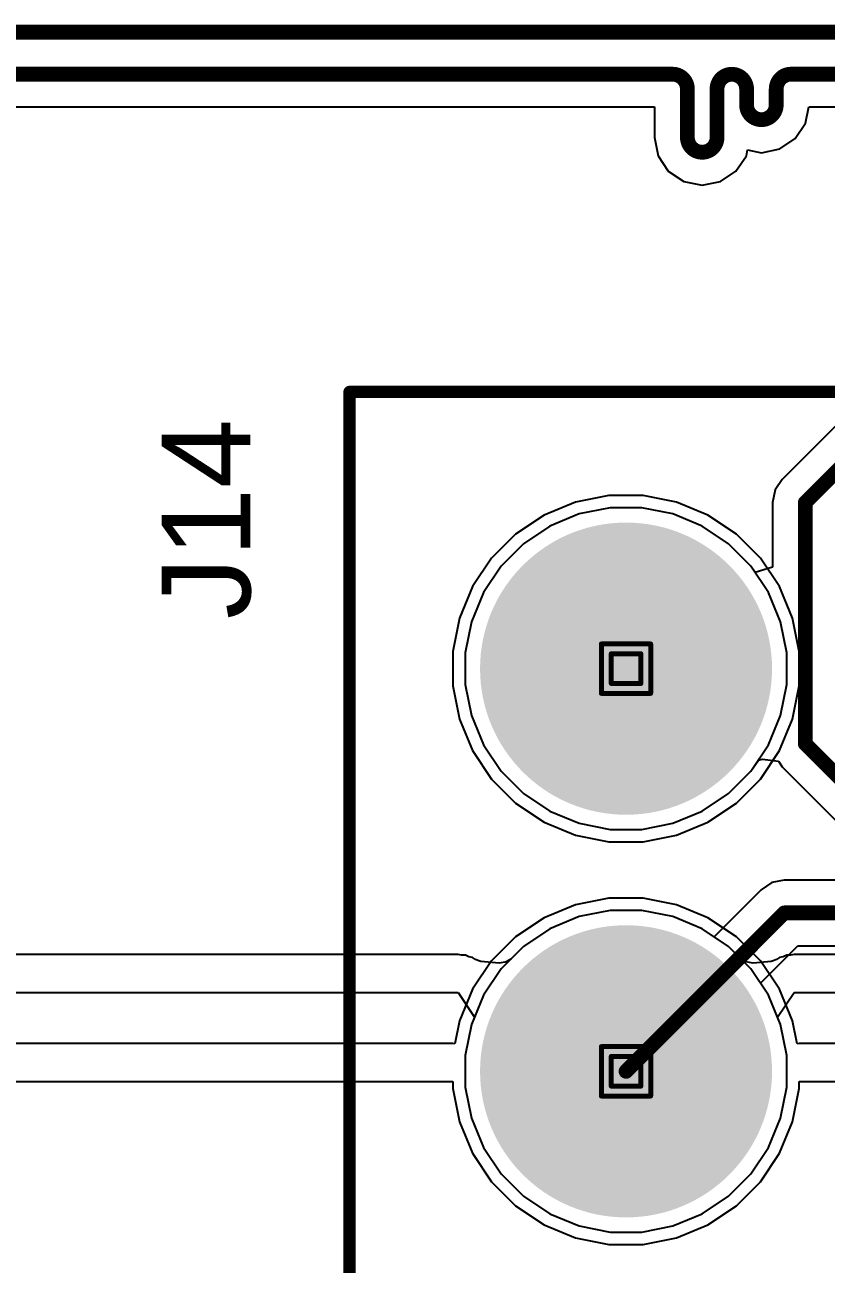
# Model space of a CAD drawing. Header units: inches. Extents: x 0 to 5379, y 0 to 5429.
# Drawn here: x 93.56 to 101.81, y 7.24 to 19.98 of the extents above; entities that cross this region are included whole.
import ezdxf

# ---------------------------------------------------------------- set-up
doc = ezdxf.new("R2010")
doc.units = ezdxf.units.IN
for name, color, linetype in [('Bottom Layer', 5, 'Continuous'), ('Bottom Solder', 6, 'Continuous'), ('Drill Drawing', 1, 'Continuous'), ('GND01', 16, 'Continuous'), ('GND02', 76, 'Continuous'), ('Multi-Layer', 9, 'Continuous'), ('Pad Holes', 156, 'Continuous'), ('PWR', 156, 'Continuous'), ('SIG 01', 90, 'Continuous'), ('Top Layer', 1, 'Continuous'), ('Top Overlay', 2, 'Continuous'), ('Top Solder', 216, 'Continuous')]:
    doc.layers.add(name, color=color, linetype=linetype)
doc.styles.add('Arial', font='', dxfattribs={"height": 0.2})
doc.styles.get('Arial').set_extended_font_data('Arial')

# ---------------------------------------------------------------- blocks, each defined once
blk = doc.blocks.new('1_770182_0_5')
at = {"layer": 'Bottom Layer'}
h = blk.add_hatch(color=5, dxfattribs=at)
edge = h.paths.add_edge_path()
edge.add_arc((-6.365, 4.14), 1.4, 0, 360)
h = blk.add_hatch(color=5, dxfattribs=at)
edge = h.paths.add_edge_path()
edge.add_arc((-6.365, 0), 1.4, 0, 360)
at = {"layer": 'Bottom Solder'}
h = blk.add_hatch(color=6, dxfattribs=at)
edge = h.paths.add_edge_path()
edge.add_arc((-6.365, 4.14), 1.502, 0, 360)
h = blk.add_hatch(color=6, dxfattribs=at)
edge = h.paths.add_edge_path()
edge.add_arc((-6.365, 0), 1.502, 0, 360)
at = {"layer": 'GND01'}
h = blk.add_hatch(color=16, dxfattribs=at)
edge = h.paths.add_edge_path()
edge.add_arc((-6.365, 4.14), 1.4, 0, 360)
h = blk.add_hatch(color=16, dxfattribs=at)
edge = h.paths.add_edge_path()
edge.add_arc((-6.365, 0), 1.4, 0, 360)
at = {"layer": 'GND02'}
h = blk.add_hatch(color=76, dxfattribs=at)
edge = h.paths.add_edge_path()
edge.add_arc((-6.365, 4.14), 1.4, 0, 360)
h = blk.add_hatch(color=76, dxfattribs=at)
edge = h.paths.add_edge_path()
edge.add_arc((-6.365, 0), 1.4, 0, 360)
at = {"layer": 'Multi-Layer'}
h = blk.add_hatch(color=9, dxfattribs=at)
edge = h.paths.add_edge_path()
edge.add_arc((-6.365, 4.14), 1.4, 0, 360)
h = blk.add_hatch(color=9, dxfattribs=at)
edge = h.paths.add_edge_path()
edge.add_arc((-6.365, 0), 1.4, 0, 360)
at = {"layer": 'Pad Holes'}
h = blk.add_hatch(color=7, dxfattribs=at)
edge = h.paths.add_edge_path()
edge.add_arc((-6.365, 4.14), 0.7, 0, 360)
h = blk.add_hatch(color=7, dxfattribs=at)
edge = h.paths.add_edge_path()
edge.add_arc((-6.365, 0), 0.7, 0, 360)
at = {"layer": 'PWR'}
h = blk.add_hatch(color=156, dxfattribs=at)
edge = h.paths.add_edge_path()
edge.add_arc((-6.365, 4.14), 1.4, 0, 360)
h = blk.add_hatch(color=156, dxfattribs=at)
edge = h.paths.add_edge_path()
edge.add_arc((-6.365, 0), 1.4, 0, 360)
at = {"layer": 'SIG 01'}
h = blk.add_hatch(color=90, dxfattribs=at)
edge = h.paths.add_edge_path()
edge.add_arc((-6.365, 4.14), 1.4, 0, 360)
h = blk.add_hatch(color=90, dxfattribs=at)
edge = h.paths.add_edge_path()
edge.add_arc((-6.365, 0), 1.4, 0, 360)
at = {"layer": 'Top Layer'}
h = blk.add_hatch(color=1, dxfattribs=at)
edge = h.paths.add_edge_path()
edge.add_arc((-6.365, 4.14), 1.4, 0, 360)
h = blk.add_hatch(color=1, dxfattribs=at)
edge = h.paths.add_edge_path()
edge.add_arc((-6.365, 0), 1.4, 0, 360)
at = {"layer": 'Top Solder'}
h = blk.add_hatch(color=216, dxfattribs=at)
edge = h.paths.add_edge_path()
edge.add_arc((-6.365, 4.14), 1.502, 0, 360)
h = blk.add_hatch(color=216, dxfattribs=at)
edge = h.paths.add_edge_path()
edge.add_arc((-6.365, 0), 1.502, 0, 360)
at = {"layer": 'Top Overlay'}
for points in [[(-9.21, -2.82, 0.127, 0.127, 0), (-9.21, 6.985, 0.127, 0.127, 0)], [(-9.21, 6.985, 0.127, 0.127, 0), (-3.697, 6.985, 0.127, 0.127, 0)]]:
    blk.add_lwpolyline(points, format="xyseb", dxfattribs=at)
blk.add_lwpolyline([(-9.242, 6.985, 0.0635, 0.0635, 1), (-9.178, 6.985, 0.0635, 0.0635, 1)], format="xyseb", close=True, dxfattribs=at)
blk.add_lwpolyline([(-9.242, 6.985, 0.0635, 0.0635, 1), (-9.178, 6.985, 0.0635, 0.0635, 1)], format="xyseb", close=True, dxfattribs=at)

msp = doc.modelspace()

# ---------------------------------------------------------------- linework, layer by layer
at = {"layer": 'Bottom Layer'}
for p, q in [((99.267, 14.952), (98.966, 14.827)), ((99.587, 15.015), (99.267, 14.952)), ((99.913, 15.015), (99.587, 15.015)), ((100.232, 14.952), (99.913, 15.015)), ((100.533, 14.827), (100.232, 14.952)), ((98.966, 14.827), (98.695, 14.646)), ((100.804, 14.646), (100.533, 14.827)), ((98.695, 14.646), (98.465, 14.416)), ((101.035, 14.416), (100.804, 14.646)), ((98.465, 14.416), (98.284, 14.145)), ((101.216, 14.145), (101.035, 14.416)), ((98.284, 14.145), (98.159, 13.844)), ((101.34, 13.844), (101.216, 14.145)), ((98.159, 13.844), (98.096, 13.524)), ((101.404, 13.524), (101.34, 13.844)), ((98.096, 13.524), (98.096, 13.198)), ((101.404, 13.198), (101.404, 13.524)), ((98.096, 13.198), (98.159, 12.879)), ((101.34, 12.879), (101.404, 13.198)), ((98.159, 12.879), (98.284, 12.578)), ((101.216, 12.578), (101.34, 12.879)), ((98.284, 12.578), (98.465, 12.307)), ((101.035, 12.307), (101.216, 12.578)), ((98.465, 12.307), (98.695, 12.076)), ((100.804, 12.076), (101.035, 12.307)), ((98.695, 12.076), (98.966, 11.895)), ((100.533, 11.895), (100.804, 12.076)), ((98.966, 11.895), (99.267, 11.771)), ((100.232, 11.771), (100.533, 11.895)), ((99.267, 11.771), (99.587, 11.707)), ((99.913, 11.707), (100.232, 11.771)), ((99.587, 11.707), (99.913, 11.707)), ((99.587, 10.875), (99.267, 10.812)), ((99.913, 10.875), (99.587, 10.875)), ((100.232, 10.812), (99.913, 10.875)), ((99.267, 10.812), (98.966, 10.687)), ((100.533, 10.687), (100.232, 10.812)), ((98.966, 10.687), (98.695, 10.506)), ((100.804, 10.506), (100.533, 10.687)), ((98.695, 10.506), (98.465, 10.276)), ((101.035, 10.276), (100.804, 10.506)), ((98.465, 10.276), (98.284, 10.005)), ((101.216, 10.005), (101.035, 10.276)), ((98.284, 10.005), (98.159, 9.704)), ((101.34, 9.704), (101.216, 10.005)), ((98.159, 9.704), (98.096, 9.384)), ((101.404, 9.384), (101.34, 9.704)), ((98.096, 9.384), (98.096, 9.058)), ((101.404, 9.058), (101.404, 9.384)), ((98.096, 9.058), (98.159, 8.739)), ((101.34, 8.739), (101.404, 9.058)), ((98.159, 8.739), (98.284, 8.438)), ((101.216, 8.438), (101.34, 8.739)), ((98.284, 8.438), (98.465, 8.167)), ((101.035, 8.167), (101.216, 8.438)), ((98.465, 8.167), (98.695, 7.936)), ((100.804, 7.936), (101.035, 8.167)), ((98.695, 7.936), (98.966, 7.755)), ((100.533, 7.755), (100.804, 7.936)), ((98.966, 7.755), (99.267, 7.631)), ((100.232, 7.631), (100.533, 7.755)), ((99.267, 7.631), (99.587, 7.567)), ((99.587, 7.567), (99.913, 7.567)), ((99.913, 7.567), (100.232, 7.631))]:
    msp.add_line(p, q, dxfattribs=at)
at = {"layer": 'Drill Drawing'}
for points in [[(99.496, 13.615, 0.0508, 0.0508, 0), (100.004, 13.615, 0.0508, 0.0508, 0)], [(99.496, 13.107, 0.0508, 0.0508, 0), (99.496, 13.615, 0.0508, 0.0508, 0)], [(100.004, 13.107, 0.0508, 0.0508, 0), (100.004, 13.615, 0.0508, 0.0508, 0)], [(99.597, 13.514, 0.0508, 0.0508, 0), (99.902, 13.514, 0.0508, 0.0508, 0)], [(99.597, 13.209, 0.0508, 0.0508, 0), (99.597, 13.514, 0.0508, 0.0508, 0)], [(99.902, 13.209, 0.0508, 0.0508, 0), (99.902, 13.514, 0.0508, 0.0508, 0)], [(99.496, 13.107, 0.0508, 0.0508, 0), (100.004, 13.107, 0.0508, 0.0508, 0)], [(99.597, 13.209, 0.0508, 0.0508, 0), (99.902, 13.209, 0.0508, 0.0508, 0)], [(99.496, 9.475, 0.0508, 0.0508, 0), (100.004, 9.475, 0.0508, 0.0508, 0)], [(99.496, 8.967, 0.0508, 0.0508, 0), (99.496, 9.475, 0.0508, 0.0508, 0)], [(100.004, 8.967, 0.0508, 0.0508, 0), (100.004, 9.475, 0.0508, 0.0508, 0)], [(99.597, 9.374, 0.0508, 0.0508, 0), (99.902, 9.374, 0.0508, 0.0508, 0)], [(99.597, 9.069, 0.0508, 0.0508, 0), (99.597, 9.374, 0.0508, 0.0508, 0)], [(99.902, 9.069, 0.0508, 0.0508, 0), (99.902, 9.374, 0.0508, 0.0508, 0)], [(99.597, 9.069, 0.0508, 0.0508, 0), (99.902, 9.069, 0.0508, 0.0508, 0)], [(99.496, 8.967, 0.0508, 0.0508, 0), (100.004, 8.967, 0.0508, 0.0508, 0)]]:
    msp.add_lwpolyline(points, format="xyseb", dxfattribs=at)
for points in [[(99.483, 13.615, 0.0254, 0.0254, 1), (99.508, 13.615, 0.0254, 0.0254, 1)], [(99.483, 13.615, 0.0254, 0.0254, 1), (99.508, 13.615, 0.0254, 0.0254, 1)], [(99.991, 13.615, 0.0254, 0.0254, 1), (100.016, 13.615, 0.0254, 0.0254, 1)], [(99.991, 13.615, 0.0254, 0.0254, 1), (100.016, 13.615, 0.0254, 0.0254, 1)], [(99.585, 13.514, 0.0254, 0.0254, 1), (99.61, 13.514, 0.0254, 0.0254, 1)], [(99.585, 13.514, 0.0254, 0.0254, 1), (99.61, 13.514, 0.0254, 0.0254, 1)], [(99.889, 13.514, 0.0254, 0.0254, 1), (99.915, 13.514, 0.0254, 0.0254, 1)], [(99.889, 13.514, 0.0254, 0.0254, 1), (99.915, 13.514, 0.0254, 0.0254, 1)], [(99.483, 13.107, 0.0254, 0.0254, 1), (99.508, 13.107, 0.0254, 0.0254, 1)], [(99.483, 13.107, 0.0254, 0.0254, 1), (99.508, 13.107, 0.0254, 0.0254, 1)], [(99.585, 13.209, 0.0254, 0.0254, 1), (99.61, 13.209, 0.0254, 0.0254, 1)], [(99.585, 13.209, 0.0254, 0.0254, 1), (99.61, 13.209, 0.0254, 0.0254, 1)], [(99.889, 13.209, 0.0254, 0.0254, 1), (99.915, 13.209, 0.0254, 0.0254, 1)], [(99.889, 13.209, 0.0254, 0.0254, 1), (99.915, 13.209, 0.0254, 0.0254, 1)], [(99.991, 13.107, 0.0254, 0.0254, 1), (100.016, 13.107, 0.0254, 0.0254, 1)], [(99.991, 13.107, 0.0254, 0.0254, 1), (100.016, 13.107, 0.0254, 0.0254, 1)], [(99.483, 9.475, 0.0254, 0.0254, 1), (99.508, 9.475, 0.0254, 0.0254, 1)], [(99.483, 9.475, 0.0254, 0.0254, 1), (99.508, 9.475, 0.0254, 0.0254, 1)], [(99.991, 9.475, 0.0254, 0.0254, 1), (100.016, 9.475, 0.0254, 0.0254, 1)], [(99.991, 9.475, 0.0254, 0.0254, 1), (100.016, 9.475, 0.0254, 0.0254, 1)], [(99.585, 9.374, 0.0254, 0.0254, 1), (99.61, 9.374, 0.0254, 0.0254, 1)], [(99.585, 9.374, 0.0254, 0.0254, 1), (99.61, 9.374, 0.0254, 0.0254, 1)], [(99.889, 9.374, 0.0254, 0.0254, 1), (99.915, 9.374, 0.0254, 0.0254, 1)], [(99.889, 9.374, 0.0254, 0.0254, 1), (99.915, 9.374, 0.0254, 0.0254, 1)], [(99.585, 9.069, 0.0254, 0.0254, 1), (99.61, 9.069, 0.0254, 0.0254, 1)], [(99.585, 9.069, 0.0254, 0.0254, 1), (99.61, 9.069, 0.0254, 0.0254, 1)], [(99.889, 9.069, 0.0254, 0.0254, 1), (99.915, 9.069, 0.0254, 0.0254, 1)], [(99.889, 9.069, 0.0254, 0.0254, 1), (99.915, 9.069, 0.0254, 0.0254, 1)], [(99.483, 8.967, 0.0254, 0.0254, 1), (99.508, 8.967, 0.0254, 0.0254, 1)], [(99.483, 8.967, 0.0254, 0.0254, 1), (99.508, 8.967, 0.0254, 0.0254, 1)], [(99.991, 8.967, 0.0254, 0.0254, 1), (100.016, 8.967, 0.0254, 0.0254, 1)], [(99.991, 8.967, 0.0254, 0.0254, 1), (100.016, 8.967, 0.0254, 0.0254, 1)]]:
    msp.add_lwpolyline(points, format="xyseb", close=True, dxfattribs=at)
at = {"layer": 'GND01'}
for p, q in [((99.267, 14.952), (98.966, 14.827)), ((99.587, 15.015), (99.267, 14.952)), ((99.913, 15.015), (99.587, 15.015)), ((100.232, 14.952), (99.913, 15.015)), ((100.533, 14.827), (100.232, 14.952)), ((98.966, 14.827), (98.695, 14.646)), ((100.804, 14.646), (100.533, 14.827)), ((98.695, 14.646), (98.465, 14.416)), ((101.035, 14.416), (100.804, 14.646)), ((98.465, 14.416), (98.284, 14.145)), ((101.216, 14.145), (101.035, 14.416)), ((98.284, 14.145), (98.159, 13.844)), ((101.34, 13.844), (101.216, 14.145)), ((98.159, 13.844), (98.096, 13.524)), ((101.404, 13.524), (101.34, 13.844)), ((98.096, 13.524), (98.096, 13.198)), ((101.404, 13.198), (101.404, 13.524)), ((98.096, 13.198), (98.159, 12.879)), ((101.34, 12.879), (101.404, 13.198)), ((98.159, 12.879), (98.284, 12.578)), ((101.216, 12.578), (101.34, 12.879)), ((98.284, 12.578), (98.465, 12.307)), ((101.035, 12.307), (101.216, 12.578)), ((98.465, 12.307), (98.695, 12.076)), ((100.804, 12.076), (101.035, 12.307)), ((98.695, 12.076), (98.966, 11.895)), ((100.533, 11.895), (100.804, 12.076)), ((98.966, 11.895), (99.267, 11.771)), ((100.232, 11.771), (100.533, 11.895)), ((99.267, 11.771), (99.587, 11.707)), ((99.913, 11.707), (100.232, 11.771)), ((99.587, 11.707), (99.913, 11.707)), ((99.587, 10.875), (99.267, 10.812)), ((99.913, 10.875), (99.587, 10.875)), ((100.232, 10.812), (99.913, 10.875)), ((99.267, 10.812), (98.966, 10.687)), ((100.533, 10.687), (100.232, 10.812)), ((98.966, 10.687), (98.695, 10.506)), ((100.804, 10.506), (100.533, 10.687)), ((98.695, 10.506), (98.465, 10.276)), ((101.035, 10.276), (100.804, 10.506)), ((98.465, 10.276), (98.284, 10.005)), ((101.216, 10.005), (101.035, 10.276)), ((98.284, 10.005), (98.159, 9.704)), ((101.34, 9.704), (101.216, 10.005)), ((98.159, 9.704), (98.096, 9.384)), ((101.404, 9.384), (101.34, 9.704)), ((98.096, 9.384), (98.096, 9.058)), ((101.404, 9.058), (101.404, 9.384)), ((98.096, 9.058), (98.159, 8.739)), ((101.34, 8.739), (101.404, 9.058)), ((98.159, 8.739), (98.284, 8.438)), ((101.216, 8.438), (101.34, 8.739)), ((98.284, 8.438), (98.465, 8.167)), ((101.035, 8.167), (101.216, 8.438)), ((98.465, 8.167), (98.695, 7.936)), ((100.804, 7.936), (101.035, 8.167)), ((98.695, 7.936), (98.966, 7.755)), ((100.533, 7.755), (100.804, 7.936)), ((98.966, 7.755), (99.267, 7.631)), ((100.232, 7.631), (100.533, 7.755)), ((99.267, 7.631), (99.587, 7.567)), ((99.587, 7.567), (99.913, 7.567)), ((99.913, 7.567), (100.232, 7.631))]:
    msp.add_line(p, q, dxfattribs=at)
at = {"layer": 'GND02'}
for p, q in [((99.267, 14.952), (98.966, 14.827)), ((99.587, 15.015), (99.267, 14.952)), ((99.913, 15.015), (99.587, 15.015)), ((100.232, 14.952), (99.913, 15.015)), ((100.533, 14.827), (100.232, 14.952)), ((98.966, 14.827), (98.695, 14.646)), ((100.804, 14.646), (100.533, 14.827)), ((98.695, 14.646), (98.465, 14.416)), ((101.035, 14.416), (100.804, 14.646)), ((98.465, 14.416), (98.284, 14.145)), ((101.216, 14.145), (101.035, 14.416)), ((98.284, 14.145), (98.159, 13.844)), ((101.34, 13.844), (101.216, 14.145)), ((98.159, 13.844), (98.096, 13.524)), ((101.404, 13.524), (101.34, 13.844)), ((98.096, 13.524), (98.096, 13.198)), ((101.404, 13.198), (101.404, 13.524)), ((98.096, 13.198), (98.159, 12.879)), ((101.34, 12.879), (101.404, 13.198)), ((98.159, 12.879), (98.284, 12.578)), ((101.216, 12.578), (101.34, 12.879)), ((98.284, 12.578), (98.465, 12.307)), ((101.035, 12.307), (101.216, 12.578)), ((98.465, 12.307), (98.695, 12.076)), ((100.804, 12.076), (101.035, 12.307)), ((98.695, 12.076), (98.966, 11.895)), ((100.533, 11.895), (100.804, 12.076)), ((98.966, 11.895), (99.267, 11.771)), ((100.232, 11.771), (100.533, 11.895)), ((99.267, 11.771), (99.587, 11.707)), ((99.913, 11.707), (100.232, 11.771)), ((99.587, 11.707), (99.913, 11.707)), ((99.587, 10.875), (99.267, 10.812)), ((99.913, 10.875), (99.587, 10.875)), ((100.232, 10.812), (99.913, 10.875)), ((99.267, 10.812), (98.966, 10.687)), ((100.533, 10.687), (100.232, 10.812)), ((98.966, 10.687), (98.695, 10.506)), ((100.804, 10.506), (100.533, 10.687)), ((98.695, 10.506), (98.465, 10.276)), ((101.035, 10.276), (100.804, 10.506)), ((98.465, 10.276), (98.284, 10.005)), ((101.216, 10.005), (101.035, 10.276)), ((98.284, 10.005), (98.159, 9.704)), ((101.34, 9.704), (101.216, 10.005)), ((98.159, 9.704), (98.096, 9.384)), ((101.404, 9.384), (101.34, 9.704)), ((98.096, 9.384), (98.096, 9.058)), ((101.404, 9.058), (101.404, 9.384)), ((98.096, 9.058), (98.159, 8.739)), ((101.34, 8.739), (101.404, 9.058)), ((98.159, 8.739), (98.284, 8.438)), ((101.216, 8.438), (101.34, 8.739)), ((98.284, 8.438), (98.465, 8.167)), ((101.035, 8.167), (101.216, 8.438)), ((98.465, 8.167), (98.695, 7.936)), ((100.804, 7.936), (101.035, 8.167)), ((98.695, 7.936), (98.966, 7.755)), ((100.533, 7.755), (100.804, 7.936)), ((98.966, 7.755), (99.267, 7.631)), ((100.232, 7.631), (100.533, 7.755)), ((99.267, 7.631), (99.587, 7.567)), ((99.587, 7.567), (99.913, 7.567)), ((99.913, 7.567), (100.232, 7.631))]:
    msp.add_line(p, q, dxfattribs=at)
at = {"layer": 'PWR'}
for p, q in [((99.267, 14.952), (98.966, 14.827)), ((99.587, 15.015), (99.267, 14.952)), ((99.913, 15.015), (99.587, 15.015)), ((100.232, 14.952), (99.913, 15.015)), ((100.533, 14.827), (100.232, 14.952)), ((98.966, 14.827), (98.695, 14.646)), ((100.804, 14.646), (100.533, 14.827)), ((98.695, 14.646), (98.465, 14.416)), ((101.035, 14.416), (100.804, 14.646)), ((98.465, 14.416), (98.284, 14.145)), ((101.216, 14.145), (101.035, 14.416)), ((98.284, 14.145), (98.159, 13.844)), ((101.34, 13.844), (101.216, 14.145)), ((98.159, 13.844), (98.096, 13.524)), ((101.404, 13.524), (101.34, 13.844)), ((98.096, 13.524), (98.096, 13.198)), ((101.404, 13.198), (101.404, 13.524)), ((98.096, 13.198), (98.159, 12.879)), ((101.34, 12.879), (101.404, 13.198)), ((98.159, 12.879), (98.284, 12.578)), ((101.216, 12.578), (101.34, 12.879)), ((98.284, 12.578), (98.465, 12.307)), ((101.035, 12.307), (101.216, 12.578)), ((98.465, 12.307), (98.695, 12.076)), ((100.804, 12.076), (101.035, 12.307)), ((98.695, 12.076), (98.966, 11.895)), ((100.533, 11.895), (100.804, 12.076)), ((98.966, 11.895), (99.267, 11.771)), ((100.232, 11.771), (100.533, 11.895)), ((99.267, 11.771), (99.587, 11.707)), ((99.913, 11.707), (100.232, 11.771)), ((99.587, 11.707), (99.913, 11.707)), ((99.587, 10.875), (99.267, 10.812)), ((99.913, 10.875), (99.587, 10.875)), ((100.232, 10.812), (99.913, 10.875)), ((99.267, 10.812), (98.966, 10.687)), ((100.533, 10.687), (100.232, 10.812)), ((98.966, 10.687), (98.695, 10.506)), ((100.804, 10.506), (100.533, 10.687)), ((98.695, 10.506), (98.565, 10.375)), ((100.935, 10.375), (100.804, 10.506)), ((98.021, 10.421), (67.364, 10.421)), ((98.058, 10.414), (98.021, 10.421)), ((98.097, 10.414), (98.058, 10.414)), ((98.132, 10.399), (98.097, 10.414)), ((98.17, 10.392), (98.132, 10.399)), ((98.201, 10.371), (98.17, 10.392)), ((98.237, 10.356), (98.201, 10.371)), ((98.255, 10.349), (98.237, 10.356)), ((98.443, 10.334), (98.255, 10.349)), ((98.507, 10.345), (98.443, 10.334)), ((98.523, 10.351), (98.507, 10.345)), ((98.565, 10.375), (98.523, 10.351)), ((100.984, 10.347), (100.935, 10.375)), ((101.057, 10.334), (100.984, 10.347)), ((101.244, 10.349), (101.057, 10.334)), ((101.263, 10.356), (101.244, 10.349)), ((101.298, 10.371), (101.263, 10.356)), ((101.33, 10.392), (101.298, 10.371)), ((101.368, 10.399), (101.33, 10.392)), ((101.403, 10.414), (101.368, 10.399)), ((101.441, 10.414), (101.403, 10.414)), ((101.479, 10.421), (101.441, 10.414)), ((102.161, 10.421), (101.479, 10.421)), ((67.203, 10.033), (98.021, 10.033)), ((98.021, 10.033), (98.191, 9.779)), ((101.309, 9.779), (101.479, 10.033)), ((101.479, 10.033), (102.161, 10.033)), ((98.159, 9.704), (98.096, 9.384)), ((98.191, 9.779), (98.159, 9.704)), ((101.34, 9.704), (101.309, 9.779)), ((101.404, 9.384), (101.34, 9.704)), ((98.096, 9.384), (98.096, 9.058)), ((101.404, 9.058), (101.404, 9.384)), ((98.096, 9.058), (98.159, 8.739)), ((101.34, 8.739), (101.404, 9.058)), ((98.159, 8.739), (98.284, 8.438)), ((101.216, 8.438), (101.34, 8.739)), ((98.284, 8.438), (98.465, 8.167)), ((101.035, 8.167), (101.216, 8.438)), ((98.465, 8.167), (98.695, 7.936)), ((100.804, 7.936), (101.035, 8.167)), ((98.695, 7.936), (98.966, 7.755)), ((100.533, 7.755), (100.804, 7.936)), ((98.966, 7.755), (99.267, 7.631)), ((100.232, 7.631), (100.533, 7.755)), ((99.267, 7.631), (99.587, 7.567)), ((99.587, 7.567), (99.913, 7.567)), ((99.913, 7.567), (100.232, 7.631))]:
    msp.add_line(p, q, dxfattribs=at)
at = {"layer": 'SIG 01'}
for p, q in [((99.23, 15.074), (98.906, 14.939)), ((99.574, 15.142), (99.23, 15.074)), ((99.925, 15.142), (99.574, 15.142)), ((100.269, 15.074), (99.925, 15.142)), ((100.593, 14.939), (100.269, 15.074)), ((98.906, 14.939), (98.614, 14.745)), ((100.885, 14.745), (100.593, 14.939)), ((98.614, 14.745), (98.366, 14.497)), ((101.133, 14.497), (100.885, 14.745)), ((98.366, 14.497), (98.171, 14.205)), ((101.328, 14.205), (101.133, 14.497)), ((98.171, 14.205), (98.037, 13.881)), ((101.462, 13.881), (101.328, 14.205)), ((98.037, 13.881), (97.969, 13.537)), ((101.531, 13.537), (101.462, 13.881)), ((97.969, 13.537), (97.969, 13.186)), ((101.531, 13.186), (101.531, 13.537)), ((97.969, 13.186), (98.037, 12.842)), ((101.462, 12.842), (101.531, 13.186)), ((98.037, 12.842), (98.171, 12.518)), ((101.328, 12.518), (101.462, 12.842)), ((98.171, 12.518), (98.366, 12.226)), ((101.133, 12.226), (101.328, 12.518)), ((98.366, 12.226), (98.614, 11.978)), ((100.885, 11.978), (101.133, 12.226)), ((98.614, 11.978), (98.906, 11.783)), ((100.593, 11.783), (100.885, 11.978)), ((98.906, 11.783), (99.23, 11.649)), ((100.269, 11.649), (100.593, 11.783)), ((99.23, 11.649), (99.574, 11.58)), ((99.925, 11.58), (100.269, 11.649)), ((99.574, 11.58), (99.925, 11.58)), ((99.574, 11.002), (99.23, 10.934)), ((99.925, 11.002), (99.574, 11.002)), ((100.269, 10.934), (99.925, 11.002)), ((99.23, 10.934), (98.906, 10.799)), ((100.593, 10.799), (100.269, 10.934)), ((98.906, 10.799), (98.614, 10.605)), ((100.885, 10.605), (100.593, 10.799)), ((98.614, 10.605), (98.366, 10.357)), ((101.133, 10.357), (100.885, 10.605)), ((98.366, 10.357), (98.171, 10.065)), ((101.328, 10.065), (101.133, 10.357)), ((98.171, 10.065), (98.037, 9.741)), ((101.462, 9.741), (101.328, 10.065)), ((98.037, 9.741), (97.99, 9.503)), ((101.51, 9.503), (101.462, 9.741)), ((97.969, 9.507), (58.534, 9.507)), ((97.99, 9.503), (97.969, 9.507)), ((101.531, 9.507), (101.51, 9.503)), ((102.071, 9.507), (101.531, 9.507)), ((58.514, 9.118), (97.969, 9.118)), ((97.969, 9.118), (97.969, 9.046)), ((101.531, 9.046), (101.531, 9.118)), ((101.531, 9.118), (102.071, 9.118)), ((97.969, 9.046), (98.037, 8.702)), ((101.462, 8.702), (101.531, 9.046)), ((98.037, 8.702), (98.171, 8.378)), ((101.328, 8.378), (101.462, 8.702)), ((98.171, 8.378), (98.366, 8.086)), ((101.133, 8.086), (101.328, 8.378)), ((98.366, 8.086), (98.614, 7.838)), ((100.885, 7.838), (101.133, 8.086)), ((98.614, 7.838), (98.906, 7.643)), ((100.593, 7.643), (100.885, 7.838)), ((98.906, 7.643), (99.23, 7.509)), ((100.269, 7.509), (100.593, 7.643)), ((99.23, 7.509), (99.574, 7.44)), ((99.574, 7.44), (99.925, 7.44)), ((99.925, 7.44), (100.269, 7.509))]:
    msp.add_line(p, q, dxfattribs=at)
at = {"layer": 'Top Layer'}
for p, q in [((91.684, 19.136), (100.044, 19.136)), ((100.044, 19.136), (100.044, 18.823)), ((101.597, 18.97), (101.63, 19.136)), ((101.63, 19.136), (102.276, 19.136)), ((101.491, 18.811), (101.597, 18.97)), ((100.044, 18.823), (100.041, 18.823)), ((100.041, 18.823), (100.079, 18.634)), ((101.331, 18.704), (101.491, 18.811)), ((100.079, 18.634), (100.185, 18.475)), ((100.881, 18.475), (100.988, 18.634)), ((100.988, 18.634), (101, 18.695)), ((101, 18.695), (101.143, 18.666)), ((101.143, 18.666), (101.331, 18.704)), ((100.185, 18.475), (100.345, 18.368)), ((100.345, 18.368), (100.533, 18.331)), ((100.533, 18.331), (100.722, 18.368)), ((100.722, 18.368), (100.881, 18.475)), ((103.337, 17.289), (101.356, 15.307)), ((101.356, 15.307), (101.283, 15.198)), ((101.283, 15.198), (101.257, 15.069)), ((101.257, 15.069), (101.257, 14.403)), ((99.267, 14.952), (98.966, 14.827)), ((99.587, 15.015), (99.267, 14.952)), ((99.913, 15.015), (99.587, 15.015)), ((100.232, 14.952), (99.913, 15.015)), ((100.533, 14.827), (100.232, 14.952)), ((98.966, 14.827), (98.695, 14.646)), ((100.804, 14.646), (100.533, 14.827)), ((98.695, 14.646), (98.465, 14.416)), ((101.035, 14.416), (100.804, 14.646)), ((98.465, 14.416), (98.284, 14.145)), ((101.079, 14.349), (101.035, 14.416)), ((101.257, 14.403), (101.079, 14.349)), ((98.284, 14.145), (98.159, 13.844)), ((98.159, 13.844), (98.096, 13.524)), ((98.096, 13.524), (98.096, 13.198)), ((98.096, 13.198), (98.159, 12.879)), ((98.159, 12.879), (98.284, 12.578)), ((98.284, 12.578), (98.465, 12.307)), ((101.035, 12.307), (101.111, 12.421)), ((101.111, 12.421), (101.153, 12.431)), ((101.153, 12.431), (101.317, 12.409)), ((101.317, 12.409), (101.356, 12.351)), ((98.465, 12.307), (98.695, 12.076)), ((100.804, 12.076), (101.035, 12.307)), ((101.356, 12.351), (102.356, 11.351)), ((98.695, 12.076), (98.966, 11.895)), ((100.533, 11.895), (100.804, 12.076)), ((98.966, 11.895), (99.267, 11.771)), ((100.232, 11.771), (100.533, 11.895)), ((99.267, 11.771), (99.587, 11.707)), ((99.913, 11.707), (100.232, 11.771)), ((99.587, 11.707), (99.913, 11.707)), ((101.14, 11.088), (100.657, 10.604)), ((101.25, 11.161), (101.14, 11.088)), ((101.378, 11.186), (101.25, 11.161)), ((102.288, 11.186), (101.378, 11.186)), ((99.587, 10.875), (99.267, 10.812)), ((99.913, 10.875), (99.587, 10.875)), ((100.232, 10.812), (99.913, 10.875)), ((99.267, 10.812), (98.966, 10.687)), ((100.533, 10.687), (100.232, 10.812)), ((98.966, 10.687), (98.695, 10.506)), ((100.657, 10.604), (100.533, 10.687)), ((98.695, 10.506), (98.465, 10.276)), ((101.133, 10.128), (101.518, 10.513)), ((101.518, 10.513), (103.028, 10.513)), ((98.465, 10.276), (98.284, 10.005)), ((101.216, 10.005), (101.133, 10.128)), ((98.284, 10.005), (98.159, 9.704)), ((101.34, 9.704), (101.216, 10.005)), ((98.159, 9.704), (98.096, 9.384)), ((101.404, 9.384), (101.34, 9.704)), ((98.096, 9.384), (98.096, 9.058)), ((101.404, 9.058), (101.404, 9.384)), ((98.096, 9.058), (98.159, 8.739)), ((101.34, 8.739), (101.404, 9.058)), ((98.159, 8.739), (98.284, 8.438)), ((101.216, 8.438), (101.34, 8.739)), ((98.284, 8.438), (98.465, 8.167)), ((101.035, 8.167), (101.216, 8.438)), ((98.465, 8.167), (98.695, 7.936)), ((100.804, 7.936), (101.035, 8.167)), ((98.695, 7.936), (98.966, 7.755)), ((100.533, 7.755), (100.804, 7.936)), ((98.966, 7.755), (99.267, 7.631)), ((100.232, 7.631), (100.533, 7.755)), ((99.267, 7.631), (99.587, 7.567)), ((99.587, 7.567), (99.913, 7.567)), ((99.913, 7.567), (100.232, 7.631))]:
    msp.add_line(p, q, dxfattribs=at)
for points in [[(91.366, 19.905, 0.152, 0.152, 0), (103.763, 19.905, 0.152, 0.152, 0)], [(91.545, 19.473, 0.152, 0.152, 0), (99.847, 19.473, 0.152, 0.152, 0)], [(99.847, 19.473, 0.152, 0.152, 0), (100.228, 19.473, 0.152, 0.152, 0)], [(100.228, 19.473, 0.152, 0.152, -0.414214), (100.381, 19.32, 0.152, 0.152, 0)], [(100.686, 19.32, 0.152, 0.152, -1), (100.99, 19.32, 0.152, 0.152, 0)], [(101.295, 19.32, 0.152, 0.152, -0.414214), (101.448, 19.473, 0.152, 0.152, 0)], [(101.448, 19.473, 0.152, 0.152, 0), (102.447, 19.473, 0.152, 0.152, 0)], [(100.381, 18.823, 0.152, 0.152, 0), (100.381, 19.32, 0.152, 0.152, 0)], [(100.686, 18.823, 0.152, 0.152, 0), (100.686, 19.32, 0.152, 0.152, 0)], [(100.99, 19.158, 0.152, 0.152, 0), (100.99, 19.32, 0.152, 0.152, 0)], [(101.295, 19.158, 0.152, 0.152, 0), (101.295, 19.32, 0.152, 0.152, 0)], [(101.295, 19.158, 0.152, 0.152, -1), (100.99, 19.158, 0.152, 0.152, 0)], [(100.686, 18.823, 0.152, 0.152, -1), (100.381, 18.823, 0.152, 0.152, 0)], [(101.594, 15.069, 0.152, 0.152, 0), (103.674, 17.149, 0.152, 0.152, 0)], [(101.594, 12.589, 0.152, 0.152, 0), (101.594, 15.069, 0.152, 0.152, 0)], [(101.594, 12.589, 0.152, 0.152, 0), (103.117, 11.065, 0.152, 0.152, 0)], [(99.75, 9.221, 0.152, 0.152, 0), (101.378, 10.85, 0.152, 0.152, 0)], [(101.378, 10.85, 0.152, 0.152, 0), (103.028, 10.85, 0.152, 0.152, 0)]]:
    msp.add_lwpolyline(points, format="xyseb", dxfattribs=at)
for points in [[(99.809, 19.473, 0.0762, 0.0762, 1), (99.885, 19.473, 0.0762, 0.0762, 1)], [(99.809, 19.473, 0.0762, 0.0762, 1), (99.885, 19.473, 0.0762, 0.0762, 1)], [(100.19, 19.473, 0.0762, 0.0762, 1), (100.266, 19.473, 0.0762, 0.0762, 1)], [(100.19, 19.473, 0.0762, 0.0762, 1), (100.266, 19.473, 0.0762, 0.0762, 1)], [(101.409, 19.473, 0.0762, 0.0762, 1), (101.486, 19.473, 0.0762, 0.0762, 1)], [(101.409, 19.473, 0.0762, 0.0762, 1), (101.486, 19.473, 0.0762, 0.0762, 1)], [(100.343, 19.32, 0.0762, 0.0762, 1), (100.419, 19.32, 0.0762, 0.0762, 1)], [(100.343, 19.32, 0.0762, 0.0762, 1), (100.419, 19.32, 0.0762, 0.0762, 1)], [(100.647, 19.32, 0.0762, 0.0762, 1), (100.724, 19.32, 0.0762, 0.0762, 1)], [(100.647, 19.32, 0.0762, 0.0762, 1), (100.724, 19.32, 0.0762, 0.0762, 1)], [(100.952, 19.32, 0.0762, 0.0762, 1), (101.028, 19.32, 0.0762, 0.0762, 1)], [(100.952, 19.32, 0.0762, 0.0762, 1), (101.028, 19.32, 0.0762, 0.0762, 1)], [(101.257, 19.32, 0.0762, 0.0762, 1), (101.333, 19.32, 0.0762, 0.0762, 1)], [(101.257, 19.32, 0.0762, 0.0762, 1), (101.333, 19.32, 0.0762, 0.0762, 1)], [(100.952, 19.158, 0.0762, 0.0762, 1), (101.028, 19.158, 0.0762, 0.0762, 1)], [(100.952, 19.158, 0.0762, 0.0762, 1), (101.028, 19.158, 0.0762, 0.0762, 1)], [(101.257, 19.158, 0.0762, 0.0762, 1), (101.333, 19.158, 0.0762, 0.0762, 1)], [(101.257, 19.158, 0.0762, 0.0762, 1), (101.333, 19.158, 0.0762, 0.0762, 1)], [(100.343, 18.823, 0.0762, 0.0762, 1), (100.419, 18.823, 0.0762, 0.0762, 1)], [(100.343, 18.823, 0.0762, 0.0762, 1), (100.419, 18.823, 0.0762, 0.0762, 1)], [(100.647, 18.823, 0.0762, 0.0762, 1), (100.724, 18.823, 0.0762, 0.0762, 1)], [(100.647, 18.823, 0.0762, 0.0762, 1), (100.724, 18.823, 0.0762, 0.0762, 1)], [(101.556, 15.069, 0.0762, 0.0762, 1), (101.632, 15.069, 0.0762, 0.0762, 1)], [(101.556, 15.069, 0.0762, 0.0762, 1), (101.632, 15.069, 0.0762, 0.0762, 1)], [(101.556, 12.589, 0.0762, 0.0762, 1), (101.632, 12.589, 0.0762, 0.0762, 1)], [(101.556, 12.589, 0.0762, 0.0762, 1), (101.632, 12.589, 0.0762, 0.0762, 1)], [(101.34, 10.85, 0.0762, 0.0762, 1), (101.416, 10.85, 0.0762, 0.0762, 1)], [(101.34, 10.85, 0.0762, 0.0762, 1), (101.416, 10.85, 0.0762, 0.0762, 1)], [(99.712, 9.221, 0.0762, 0.0762, 1), (99.788, 9.221, 0.0762, 0.0762, 1)]]:
    msp.add_lwpolyline(points, format="xyseb", close=True, dxfattribs=at)

# ---------------------------------------------------------------- block references
msp.add_blockref('1_770182_0_5', (106.115, 9.221))

# ---------------------------------------------------------------- texts
at = {"layer": 'Top Overlay', "style": 'Arial'}
msp.add_text('J14', height=0.9144, rotation=90, dxfattribs=at).set_placement((95.885, 13.869))

doc.saveas('drawing.dxf')
